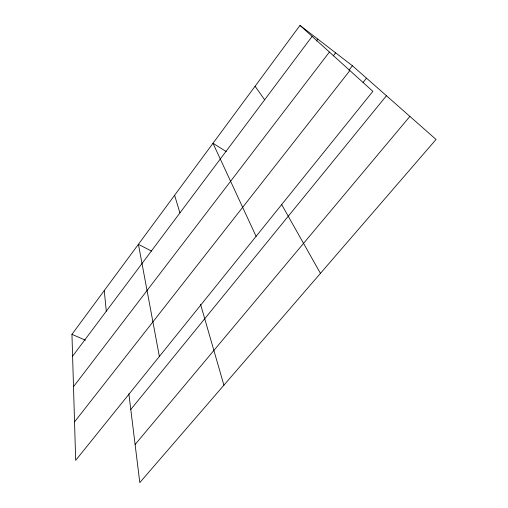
<?xml version="1.0" encoding="UTF-8"?>
<svg xmlns="http://www.w3.org/2000/svg" width="508" height="508" viewBox="0 0 508 508"><rect width="100%" height="100%" fill="white"/><g stroke="black" fill="none" stroke-linecap="round" stroke-linejoin="round"><path stroke-width="0.76" d="M299.993 25.4L372.859 91.357L75.679 460.343L71.952 334.334L299.993 25.4L352.412 65.754L436.048 139.452L139.802 482.6L128.861 393.833M72.6 356.184L312.134 36.386M316.376 41.015L317.805 39.116M73.501 386.696L329.425 52.038M333.216 55.956L335.623 52.826M349.015 70.091L352.412 65.754M74.543 421.875L349.866 70.542M363.055 82.48L366.497 78.162M130.791 409.48L386.448 95.745M135.109 444.5L409.886 116.396M71.952 334.334L85.414 340.17M151.467 251.085L138.411 244.297L159.366 356.432M226.257 151.587L212.992 143.262L256.089 236.347M255.079 86.246L264.643 99.784M281.686 204.603L320.446 273.355M174.6 195.275L179.934 212.884M200.546 304.273L223.914 385.172M104.254 290.576L106.293 311.201"/></g></svg>
